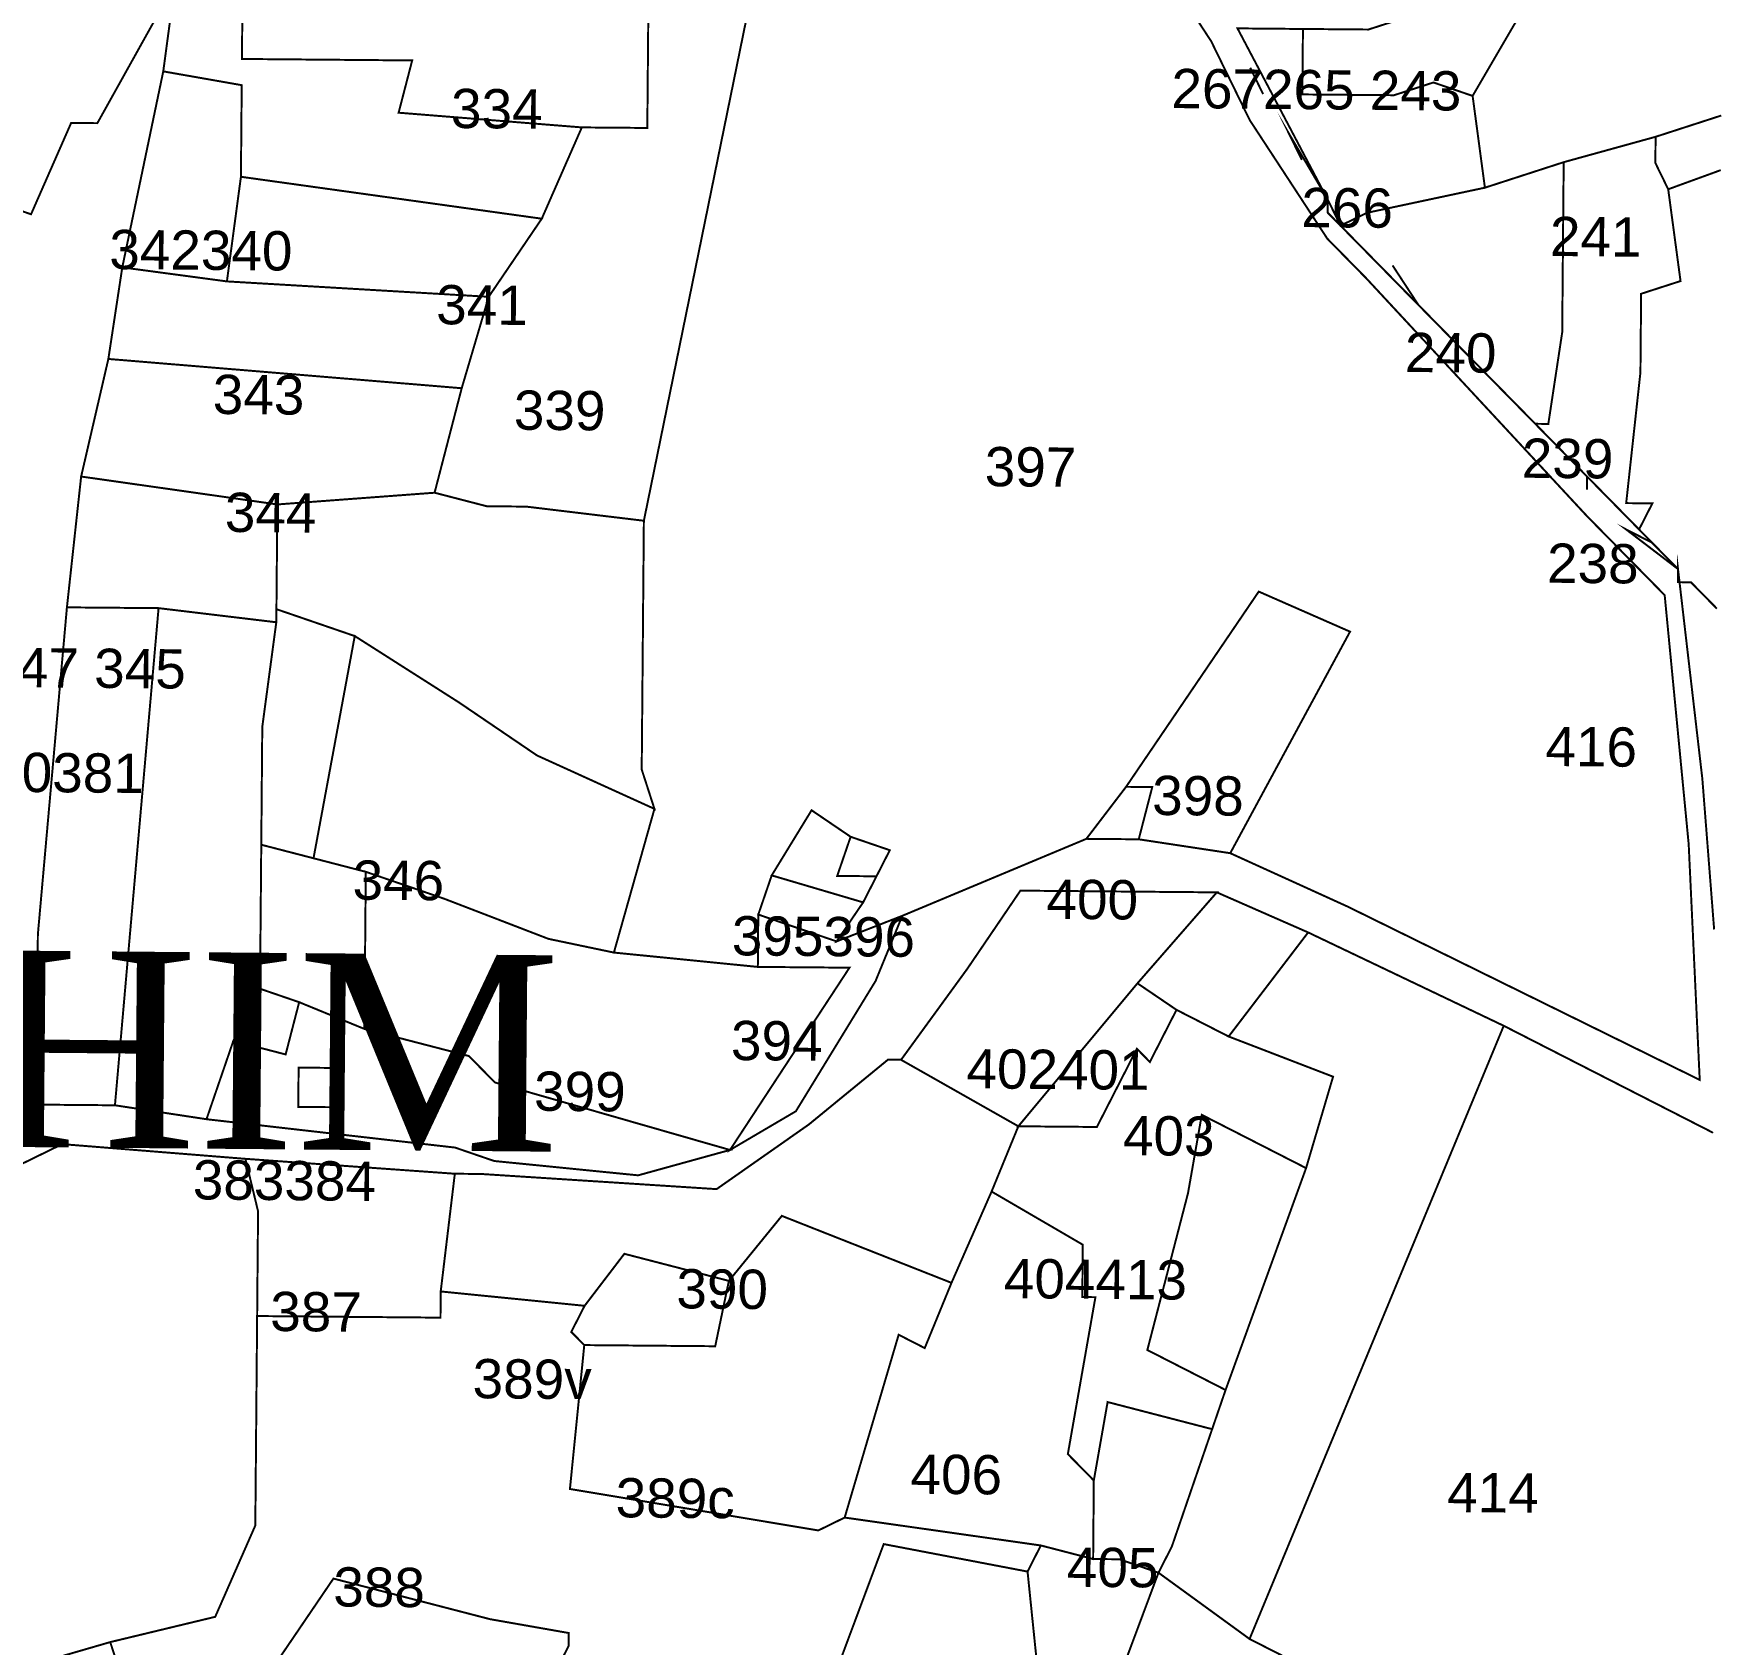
# Model space of a CAD drawing. Header units: metres. Extents: x 266684 to 275933, y 2060666 to 2074564.
# Drawn here: x 275400 to 275916, y 2072116 to 2072608 of the extents above; entities that cross this region are included whole.
import ezdxf

# ---------------------------------------------------------------- set-up
doc = ezdxf.new("R2010")
doc.units = ezdxf.units.M
for name, color, linetype in [('SURVEY NO.', 7, 'Continuous'), ('SURVEY PLOT BOUNDARY', 35, 'Continuous'), ('VILLAGE BOUNDARY', 212, 'Continuous'), ('VILLAGE NAME', 3, 'Continuous')]:
    doc.layers.add(name, color=color, linetype=linetype)
doc.styles.add('PDF Arial', font='arial.ttf')

# ---------------------------------------------------------------- blocks, each defined once
blk = doc.blocks.new('ERSUJATA')
at = {"layer": 'SURVEY PLOT BOUNDARY', "lineweight": 18, "const_width": 0.6}
for points in [[(275819.21, 2072093.63), (275771.45, 2072118.04), (275849.04, 2072305.29), (275912.72, 2072272.74), (275849.04, 2072305.29), (275789.33, 2072333.8), (275761.45, 2072346.04), (275701.49, 2072346.56), (275685.29, 2072322.71), (275665.06, 2072294.9), (275661.06, 2072294.94), (275636.9, 2072275.15), (275608.74, 2072255.41), (275536.82, 2072260.04), (275528.83, 2072260.11), (275464.9, 2072264.66), (275408.97, 2072269.15), (275336.7, 2072233.8)], [(275399.46, 2072553.12), (275411.7, 2072581), (275419.7, 2072580.93), (275444.07, 2072624.7)], [(275444.1, 2072628.7), (275439.82, 2072596.75), (275427.31, 2072536.89), (275423.06, 2072508.93), (275414.75, 2072473.02), (275410.41, 2072433.07), (275401.54, 2072333.19), (275401.08, 2072281.22), (275425.07, 2072281.01), (275453.02, 2072276.76), (275528.9, 2072268.1), (275540.85, 2072264), (275584.79, 2072259.62), (275612.84, 2072267.37), (275632.94, 2072279.19), (275657.27, 2072318.96), (275665.44, 2072338.88), (275721.62, 2072362.38), (275737.61, 2072362.24), (275765.55, 2072358), (275801.39, 2072341.69), (275908.87, 2072288.77), (275905.5, 2072360.77), (275898.17, 2072436.8), (275874.39, 2072461), (275807.07, 2072533.56), (275795.18, 2072545.66), (275771.51, 2072581.85), (275759.73, 2072605.95), (275751.84, 2072618.01)], [(275767.76, 2072609.88), (275795.28, 2072557.66), (275799.21, 2072549.63), (275858.65, 2072489.13), (275874.5, 2072473), (275902.24, 2072444.77), (275902.2, 2072440.77), (275906.2, 2072440.73), (275914.12, 2072432.67), (275906.2, 2072440.73), (275902.2, 2072440.77), (275902.24, 2072444.77), (275909.67, 2072380.73), (275913.27, 2072334.71), (275909.67, 2072380.73), (275902.24, 2072444.77), (275890.35, 2072456.86), (275894.42, 2072464.83), (275886.42, 2072464.9), (275890.77, 2072504.84), (275890.98, 2072528.83), (275903.01, 2072532.72), (275899.25, 2072560.75), (275915.3, 2072566.6), (275899.25, 2072560.75), (275895.33, 2072568.78), (275895.4, 2072576.77), (275915.44, 2072583.26), (275895.4, 2072576.77), (275867.34, 2072569.02), (275843.29, 2072561.23), (275839.54, 2072589.26), (275855.77, 2072617.1)], [(275751.84, 2072618.01), (275759.73, 2072605.95), (275771.51, 2072581.85), (275795.18, 2072545.66), (275807.07, 2072533.56), (275874.39, 2072461), (275898.17, 2072436.8), (275905.5, 2072360.77), (275908.87, 2072288.77), (275801.39, 2072341.69), (275765.55, 2072358), (275802.12, 2072425.65), (275774.25, 2072437.89), (275733.75, 2072378.27), (275721.62, 2072362.38), (275665.44, 2072338.88), (275645.38, 2072331.06), (275653.48, 2072342.98), (275657.55, 2072350.94), (275661.62, 2072358.91), (275649.66, 2072363.01), (275637.74, 2072371.11), (275625.57, 2072351.22), (275621.47, 2072339.26), (275621.33, 2072323.27), (275577.39, 2072327.65), (275589.77, 2072371.53), (275585.88, 2072383.56), (275586.54, 2072459.52), (275619.96, 2072623.17)], [(275563.55, 2072115.86), (275563.58, 2072119.86), (275539.63, 2072124.07), (275491.77, 2072136.48), (275467.47, 2072100.71)], [(275427.53, 2072105.06), (275423.63, 2072117.08), (275455.68, 2072124.8), (275467.92, 2072152.68), (275468.41, 2072208.66), (275468.48, 2072216.65), (275524.45, 2072216.16), (275524.52, 2072224.16), (275568.45, 2072219.78), (275564.38, 2072211.81), (275568.35, 2072207.78), (275563.97, 2072163.84), (275639.81, 2072151.18), (275647.84, 2072155.11), (275707.73, 2072146.59), (275703.67, 2072138.62), (275659.76, 2072147.01), (275643.39, 2072103.17)]]:
    blk.add_lwpolyline(points, dxfattribs=at)
for points in [[(275556.52, 2072683.7), (275572.48, 2072679.56), (275587.87, 2072611.45), (275587.59, 2072579.47), (275567.6, 2072579.64), (275511.67, 2072584.13), (275515.81, 2072600.09), (275463.84, 2072600.54), (275464.09, 2072628.53), (275476.08, 2072628.42), (275488.14, 2072636.31), (275540.08, 2072631.86), (275548.53, 2072683.77)], [(275632.4, 2072675.04), (275624.02, 2072631.13), (275619.96, 2072623.17), (275586.54, 2072459.52), (275550.6, 2072463.84), (275538.61, 2072463.94), (275522.65, 2072468.08), (275530.93, 2072499.99), (275539.17, 2072527.91), (275555.37, 2072551.76), (275567.6, 2072579.64), (275587.59, 2072579.47), (275587.87, 2072611.45), (275572.48, 2072679.56)], [(275444.07, 2072624.7), (275419.7, 2072580.93), (275411.7, 2072581), (275399.46, 2072553.12), (275387.51, 2072557.23), (275363.59, 2072565.43), (275339.64, 2072569.64), (275307.59, 2072561.92), (275303.46, 2072545.97), (275295.46, 2072546.04), (275279.12, 2072506.19), (275271.02, 2072494.27), (275255.07, 2072498.41), (275255.1, 2072502.41), (275263.55, 2072554.31), (275275.51, 2072550.21), (275283.89, 2072594.12), (275311.87, 2072593.87), (275316.08, 2072617.83), (275356.02, 2072613.48), (275360.19, 2072633.43), (275380.11, 2072625.26)], [(275464.09, 2072628.53), (275463.84, 2072600.54), (275515.81, 2072600.09), (275511.67, 2072584.13), (275567.6, 2072579.64), (275555.37, 2072551.76), (275463.53, 2072564.56), (275463.77, 2072592.54), (275439.82, 2072596.75), (275444.1, 2072628.7)], [(275851.77, 2072617.14), (275855.77, 2072617.1), (275839.54, 2072589.26), (275827.58, 2072593.36), (275815.55, 2072589.47), (275787.57, 2072589.71), (275787.74, 2072609.7), (275807.73, 2072609.53), (275831.79, 2072617.31)], [(275779.75, 2072609.77), (275787.74, 2072609.7), (275787.57, 2072589.71), (275815.55, 2072589.47), (275827.58, 2072593.36), (275839.54, 2072589.26), (275843.29, 2072561.23), (275807.24, 2072553.55), (275799.21, 2072549.63), (275795.28, 2072557.66), (275767.76, 2072609.88)], [(275463.53, 2072564.56), (275459.25, 2072532.61), (275427.31, 2072536.89), (275439.82, 2072596.75), (275463.77, 2072592.54)], [(275899.25, 2072560.75), (275903.01, 2072532.72), (275890.98, 2072528.83), (275890.77, 2072504.84), (275886.42, 2072464.9), (275894.42, 2072464.83), (275890.35, 2072456.86), (275902.24, 2072444.77), (275902.2, 2072440.77), (275902.24, 2072444.77), (275874.5, 2072473), (275858.65, 2072489.13), (275862.65, 2072489.09), (275866.89, 2072517.05), (275867.34, 2072569.02), (275895.4, 2072576.77), (275895.33, 2072568.78)], [(275555.37, 2072551.76), (275539.17, 2072527.91), (275459.25, 2072532.61), (275463.53, 2072564.56)], [(275858.65, 2072489.13), (275799.21, 2072549.63), (275807.24, 2072553.55), (275843.29, 2072561.23), (275867.34, 2072569.02), (275866.89, 2072517.05), (275862.65, 2072489.09)], [(275459.25, 2072532.61), (275539.17, 2072527.91), (275530.93, 2072499.99), (275423.06, 2072508.93), (275427.31, 2072536.89)], [(275530.93, 2072499.99), (275522.65, 2072468.08), (275474.65, 2072464.5), (275414.75, 2072473.02), (275423.06, 2072508.93)], [(275474.65, 2072464.5), (275474.37, 2072432.52), (275474.33, 2072428.52), (275438.39, 2072432.83), (275410.41, 2072433.07), (275414.75, 2072473.02)], [(275522.65, 2072468.08), (275538.61, 2072463.94), (275550.6, 2072463.84), (275586.54, 2072459.52), (275585.88, 2072383.56), (275589.77, 2072371.53), (275553.93, 2072387.84), (275530.09, 2072404.04), (275498.28, 2072424.31), (275474.37, 2072432.52), (275474.65, 2072464.5)], [(275765.55, 2072358), (275737.61, 2072362.24), (275741.74, 2072378.2), (275733.75, 2072378.27), (275774.25, 2072437.89), (275802.12, 2072425.65)], [(275438.39, 2072432.83), (275425.07, 2072281.01), (275401.08, 2072281.22), (275401.54, 2072333.19), (275410.41, 2072433.07)], [(275474.33, 2072428.52), (275470.05, 2072396.57), (275469.74, 2072360.58), (275469.53, 2072336.6), (275469.35, 2072316.6), (275461.22, 2072300.68), (275453.02, 2072276.76), (275425.07, 2072281.01), (275438.39, 2072432.83)], [(275498.28, 2072424.31), (275485.69, 2072356.45), (275469.74, 2072360.58), (275470.05, 2072396.57), (275474.33, 2072428.52), (275474.37, 2072432.52)], [(275589.77, 2072371.53), (275577.39, 2072327.65), (275557.44, 2072331.83), (275525.56, 2072344.1), (275501.65, 2072352.31), (275485.69, 2072356.45), (275498.28, 2072424.31), (275530.09, 2072404.04), (275553.93, 2072387.84)], [(275737.61, 2072362.24), (275721.62, 2072362.38), (275733.75, 2072378.27), (275741.74, 2072378.2)], [(275649.66, 2072363.01), (275645.56, 2072351.05), (275657.55, 2072350.94), (275653.48, 2072342.98), (275625.57, 2072351.22), (275637.74, 2072371.11)], [(275485.69, 2072356.45), (275501.65, 2072352.31), (275501.23, 2072304.33), (275481.31, 2072312.5), (275469.35, 2072316.6), (275469.53, 2072336.6), (275469.74, 2072360.58)], [(275657.55, 2072350.94), (275645.56, 2072351.05), (275649.66, 2072363.01), (275661.62, 2072358.91)], [(275577.39, 2072327.65), (275621.33, 2072323.27), (275649.31, 2072323.03), (275612.84, 2072267.37), (275541.06, 2072287.99), (275533.14, 2072296.05), (275501.23, 2072304.33), (275501.65, 2072352.31), (275525.56, 2072344.1), (275557.44, 2072331.83)], [(275653.48, 2072342.98), (275645.38, 2072331.06), (275621.47, 2072339.26), (275625.57, 2072351.22)], [(275737.22, 2072318.26), (275700.86, 2072274.6), (275665.06, 2072294.9), (275685.29, 2072322.71), (275701.49, 2072346.56), (275761.45, 2072346.04)], [(275789.33, 2072333.8), (275765.06, 2072302.02), (275749.14, 2072310.16), (275737.22, 2072318.26), (275761.45, 2072346.04)], [(275612.84, 2072267.37), (275649.31, 2072323.03), (275621.33, 2072323.27), (275621.47, 2072339.26), (275645.38, 2072331.06), (275665.44, 2072338.88), (275657.27, 2072318.96), (275632.94, 2072279.19)], [(275849.04, 2072305.29), (275771.45, 2072118.04), (275743.64, 2072138.27), (275747.71, 2072146.24), (275760.02, 2072182.11), (275764.12, 2072194.07), (275788.7, 2072261.83), (275796.94, 2072289.75), (275765.06, 2072302.02), (275789.33, 2072333.8)], [(275749.14, 2072310.16), (275741.01, 2072294.24), (275737.05, 2072298.27), (275724.84, 2072274.39), (275700.86, 2072274.6), (275737.22, 2072318.26)], [(275501.23, 2072304.33), (275533.14, 2072296.05), (275541.06, 2072287.99), (275612.84, 2072267.37), (275584.79, 2072259.62), (275540.85, 2072264), (275528.9, 2072268.1), (275453.02, 2072276.76), (275461.22, 2072300.68), (275477.18, 2072296.54), (275481.31, 2072312.5)], [(275481.31, 2072312.5), (275477.18, 2072296.54), (275461.22, 2072300.68), (275469.35, 2072316.6)], [(275765.06, 2072302.02), (275796.94, 2072289.75), (275788.7, 2072261.83), (275756.86, 2072278.1), (275752.65, 2072254.15), (275740.24, 2072206.28), (275764.12, 2072194.07), (275760.02, 2072182.11), (275728.11, 2072190.39), (275723.9, 2072166.44), (275715.97, 2072174.5), (275724.39, 2072222.41), (275720.39, 2072222.45), (275720.53, 2072238.44), (275692.69, 2072254.67), (275700.86, 2072274.6), (275724.84, 2072274.39), (275737.05, 2072298.27), (275741.01, 2072294.24), (275749.14, 2072310.16)], [(275481.14, 2072292.51), (275493.13, 2072292.41), (275493.02, 2072280.41), (275481.03, 2072280.52)], [(275493.13, 2072292.41), (275481.14, 2072292.51), (275481.03, 2072280.52), (275493.02, 2072280.41)], [(275665.06, 2072294.9), (275700.86, 2072274.6), (275692.69, 2072254.67), (275680.45, 2072226.79), (275628.66, 2072247.24), (275612.49, 2072227.39), (275580.58, 2072235.66), (275568.45, 2072219.78), (275524.52, 2072224.16), (275528.83, 2072260.11), (275536.82, 2072260.04), (275608.74, 2072255.41), (275636.9, 2072275.15), (275661.06, 2072294.94)], [(275788.7, 2072261.83), (275764.12, 2072194.07), (275740.24, 2072206.28), (275752.65, 2072254.15), (275756.86, 2072278.1)], [(275464.9, 2072264.66), (275468.76, 2072248.64), (275468.48, 2072216.65), (275468.41, 2072208.66), (275467.92, 2072152.68), (275455.68, 2072124.8), (275423.63, 2072117.08), (275383.55, 2072105.44), (275375.56, 2072105.51), (275359.57, 2072105.65), (275347.58, 2072105.75), (275331.73, 2072121.89), (275311.95, 2072146.05), (275288.21, 2072174.25), (275288.42, 2072198.24), (275336.7, 2072233.8), (275408.97, 2072269.15)], [(275528.83, 2072260.11), (275524.52, 2072224.16), (275524.45, 2072216.16), (275468.48, 2072216.65), (275468.76, 2072248.64), (275464.9, 2072264.66)], [(275723.9, 2072166.44), (275723.69, 2072142.45), (275707.73, 2072146.59), (275647.84, 2072155.11), (275664.32, 2072210.94), (275672.28, 2072206.87), (275680.45, 2072226.79), (275692.69, 2072254.67), (275720.53, 2072238.44), (275720.39, 2072222.45), (275724.39, 2072222.41), (275715.97, 2072174.5)], [(275680.45, 2072226.79), (275672.28, 2072206.87), (275664.32, 2072210.94), (275647.84, 2072155.11), (275639.81, 2072151.18), (275563.97, 2072163.84), (275568.35, 2072207.78), (275608.32, 2072207.43), (275612.49, 2072227.39), (275628.66, 2072247.24)], [(275612.49, 2072227.39), (275608.32, 2072207.43), (275568.35, 2072207.78), (275564.38, 2072211.81), (275568.45, 2072219.78), (275580.58, 2072235.66)], [(275760.02, 2072182.11), (275747.71, 2072146.24), (275743.64, 2072138.27), (275731.68, 2072142.38), (275723.69, 2072142.45), (275723.9, 2072166.44), (275728.11, 2072190.39)], [(275703.67, 2072138.62), (275707.35, 2072102.61), (275675.33, 2072098.89), (275671.23, 2072086.93), (275655.14, 2072075.07), (275631.15, 2072075.28), (275623.19, 2072079.35), (275623.33, 2072095.34), (275623.4, 2072103.34), (275643.39, 2072103.17), (275659.76, 2072147.01)], [(275723.69, 2072142.45), (275731.68, 2072142.38), (275743.64, 2072138.27), (275727.27, 2072094.44), (275719.31, 2072098.5), (275707.35, 2072102.61), (275703.67, 2072138.62), (275707.73, 2072146.59)], [(275771.45, 2072118.04), (275819.21, 2072093.63), (275794.52, 2072013.88), (275778.57, 2072018.02), (275766.37, 2071994.13), (275662.57, 2072011.04), (275666.71, 2072026.99), (275758.69, 2072030.19), (275759.11, 2072078.16), (275747.22, 2072090.26), (275747.25, 2072094.26), (275727.27, 2072094.44), (275743.64, 2072138.27)], [(275563.55, 2072115.86), (275555.41, 2072099.94), (275523.5, 2072108.21), (275515.09, 2072060.31), (275487.17, 2072068.55), (275487.28, 2072080.54), (275471.36, 2072088.68), (275467.47, 2072100.71), (275491.77, 2072136.48), (275539.63, 2072124.07), (275563.58, 2072119.86)], [(275427.53, 2072105.06), (275423.49, 2072101.09), (275427.25, 2072073.07), (275455.23, 2072072.83), (275459.23, 2072072.79), (275463.19, 2072068.76), (275439.03, 2072048.98), (275434.86, 2072029.02), (275418.87, 2072029.16), (275415.01, 2072045.19), (275390.99, 2072041.4), (275375.56, 2072105.51), (275383.55, 2072105.44), (275423.63, 2072117.08)]]:
    blk.add_lwpolyline(points, close=True, dxfattribs=at)
at = {"layer": 'SURVEY PLOT BOUNDARY', "lineweight": 18}
blk.add_point((275912.72, 2072272.74), dxfattribs=at)
at = {"layer": 'VILLAGE BOUNDARY', "lineweight": 0, "const_width": 0.6}
for points in [[(275771.65, 2072597.85), (275775.58, 2072589.82)], [(275807.14, 2072541.56), (275799.21, 2072549.63), (275795.25, 2072553.66), (275795.28, 2072557.66), (275783.47, 2072577.75), (275787.39, 2072569.72)], [(275815.1, 2072537.49), (275822.99, 2072525.43), (275842.8, 2072505.26), (275834.87, 2072513.33)], [(275858.65, 2072489.13), (275854.69, 2072493.16)], [(275870.54, 2072477.03), (275874.5, 2072473), (275874.46, 2072469)], [(275894.31, 2072452.83), (275886.35, 2072456.9), (275902.24, 2072444.77), (275902.2, 2072440.77), (275906.2, 2072440.73), (275914.12, 2072432.67)]]:
    blk.add_lwpolyline(points, dxfattribs=at)
at = {"layer": 'SURVEY NO.', "attachment_point": 7, "rotation": 359.4987, "style": 'PDF Arial'}
for s, insert, char_height in [('267265 243', (275747.55, 2072585.38), 11.994), ('334', (275527.62, 2072579.3), 11.994), ('266', (275787.21, 2072549.04), 11.994), ('241', (275863.1, 2072540.38), 11.994), ('342340', (275423.3, 2072536.23), 11.994), ('341', (275523.1, 2072519.37), 11.994), ('240', (275818.81, 2072504.79), 11.994), ('343', (275454.9, 2072491.98), 11.994), ('339', (275546.81, 2072487.17), 11.994), ('239', (275854.51, 2072472.49), 11.994), ('397', (275690.57, 2072469.92), 11.994), ('344', (275458.58, 2072455.96), 11.994), ('238', (275862.22, 2072440.43), 11.994), ('355356349348347 345', (275274.28, 2072409.59), 11.9938), ('416', (275861.73, 2072384.46), 11.994), ('380381', (275377.93, 2072376.69), 11.994), ('398', (275741.67, 2072369.51), 11.994), ('346', (275497.58, 2072343.66), 11.994), ('400', (275709.41, 2072337.81), 11.994), ('395396', (275613.36, 2072326.65), 11.994), ('394', (275613.08, 2072294.67), 11.994), ('402401', (275684.97, 2072286.04), 11.994), ('399', (275552.98, 2072279.2), 11.994), ('403', (275732.76, 2072265.63), 11.994), ('383384', (275448.8, 2072252.12), 11.994), ('390', (275596.43, 2072218.85), 11.994), ('404413', (275696.4, 2072221.97), 11.994), ('387', (275472.44, 2072211.93), 11.994), ('389v', (275534.22, 2072191.4), 11.994), ('406', (275667.89, 2072162.24), 11.994), ('414', (275831.75, 2072156.81), 11.994), ('389c', (275577.88, 2072155.03), 11.994), ('405', (275715.62, 2072133.84), 11.994), ('388', (275491.69, 2072127.8), 11.994)]:
    blk.add_mtext(s, dxfattribs=dict(at, insert=insert, char_height=char_height))
at = {"layer": 'VILLAGE NAME', "insert": (275289.04, 2072269.2), "char_height": 59.9689, "width": 435.8968, "attachment_point": 7, "rotation": 359.4987, "style": 'PDF Arial'}
blk.add_mtext('{\\fTimes New Roman|b0|i0|c0|p18;KIHIM} ', dxfattribs=at)

msp = doc.modelspace()

# ---------------------------------------------------------------- block references
msp.add_blockref('ERSUJATA', (0, 0))

doc.saveas('drawing.dxf')
